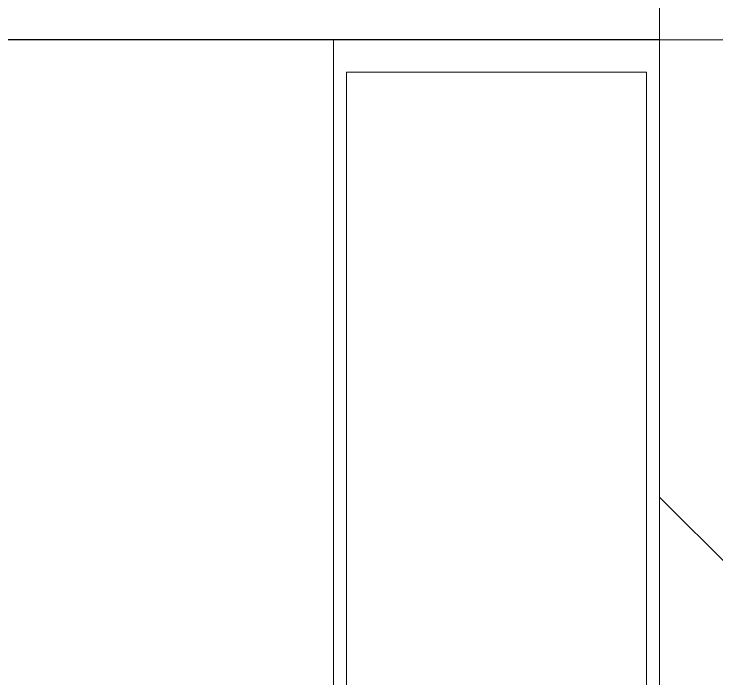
# Model space of a CAD drawing. Header units: millimetres. Extents: x -592259 to 288321, y -552984 to 293768.
# Drawn here: x 126903.9 to 127011.7, y -218679 to -218577 of the extents above; entities that cross this region are included whole.
import ezdxf

# ---------------------------------------------------------------- set-up
doc = ezdxf.new("R2010")
doc.units = ezdxf.units.MM
doc.linetypes.add('ADSK_Линия сетки', pattern=[2500, 2000, -250, 0, -250])
for name, color, linetype, lineweight in [('A-GLAZ-CWMG-MCUT', 250, 'Continuous', 9), ('G-XREF-____-OTLN', 250, 'Continuous', 9), ('I-WALL-____-OTLN', 250, 'Continuous', 9), ('S-COLS-____-MCUT', 250, 'Continuous', 25), ('S-COLS-____-OTLN', 250, 'Continuous', 9), ('S-GRID-____-OTLN', 250, 'Continuous', 9)]:
    doc.layers.add(name, color=color, linetype=linetype, lineweight=lineweight)

# ---------------------------------------------------------------- blocks, each defined once
blk = doc.blocks.new('Прямоугольный импост - 200_dwg-17677014-АР1_Маркировочный план 3 этажа секция 2_3')
at = {"layer": 'G-XREF-____-OTLN', "flags": 128}
blk.add_lwpolyline([(228021.45, 196781.97), (228021.45, 196911.97), (227971.45, 196911.97), (227971.45, 196781.97)], dxfattribs=at)
blk.add_lwpolyline([(227973.45, 196906.97), (227973.45, 196798.27), (228019.45, 196798.27), (228019.45, 196906.97)], close=True, dxfattribs=at)
blk = doc.blocks.new('Прямоугольный импост - 200_dwg-V207-АР1_Маркировочный план 3 этажа секция 2_3')
at = {"layer": 'G-XREF-____-OTLN', "flags": 128}
blk.add_lwpolyline([(228021.45, 196781.97), (228021.45, 196911.97), (227971.45, 196911.97), (227971.45, 196781.97)], dxfattribs=at)
blk.add_lwpolyline([(227973.45, 196906.97), (227973.45, 196798.27), (228019.45, 196798.27), (228019.45, 196906.97)], close=True, dxfattribs=at)
blk = doc.blocks.new('Прямоугольный импост - 42х50х200h-V215-АР1_Маркировочный план 3 этажа секция 2_3')
for name in ['Прямоугольный импост - 200_dwg-17677014-АР1_Маркировочный план 3 этажа секция 2_3', 'Прямоугольный импост - 200_dwg-V207-АР1_Маркировочный план 3 этажа секция 2_3']:
    blk.add_blockref(name, (-227996.45, -196751.8))

msp = doc.modelspace()

# ---------------------------------------------------------------- hatches: boundary and pattern name
at = {"layer": 'S-COLS-____-OTLN', "lineweight": 5}
h = msp.add_hatch(dxfattribs=at)
h.set_pattern_fill('FP_19', color=256, style=0, pattern_type=2)
h.set_pattern_definition([(135, (28052.9, -258555.93), (-142.5612, -142.5612), []), (135, (28195.47, -258555.93), (-142.5612, -142.5612), [252.016, -50.403, 3.353, -47.05])])
h.paths.add_polyline_path([(127002.9057, -218780.928), (127502.9057, -218780.9056), (127502.9057, -218080.9286), (127002.9057, -218080.928), (127002.9057, -218780.9056)])

# ---------------------------------------------------------------- linework, layer by layer
at = {"layer": 'A-GLAZ-CWMG-MCUT', "lineweight": 5}
for p, q in [((126952.9057, -218580.9056), (125967.9057, -218580.9056)), ((126952.9057, -218713.0113), (126952.9057, -218580.9056))]:
    msp.add_line(p, q, dxfattribs=at)
at = {"layer": 'I-WALL-____-OTLN', "lineweight": 15}
msp.add_line((126952.9057, -218580.9056), (127002.9057, -218580.9056), dxfattribs=at)
at = {"layer": 'S-COLS-____-MCUT', "lineweight": 5}
msp.add_line((127002.9057, -218080.928), (127002.9057, -218713.0113), dxfattribs=at)
at = {"layer": 'S-GRID-____-OTLN', "linetype": 'ADSK_Линия сетки'}
msp.add_line((93236.8325, -218580.9286), (184510.8783, -218580.9286), dxfattribs=at)

# ---------------------------------------------------------------- block references
at = {"layer": 'G-XREF-____-OTLN'}
msp.add_blockref('Прямоугольный импост - 42х50х200h-V215-АР1_Маркировочный план 3 этажа секция 2_3', (126977.9057, -218741.1056), dxfattribs=at)

doc.saveas('drawing.dxf')
